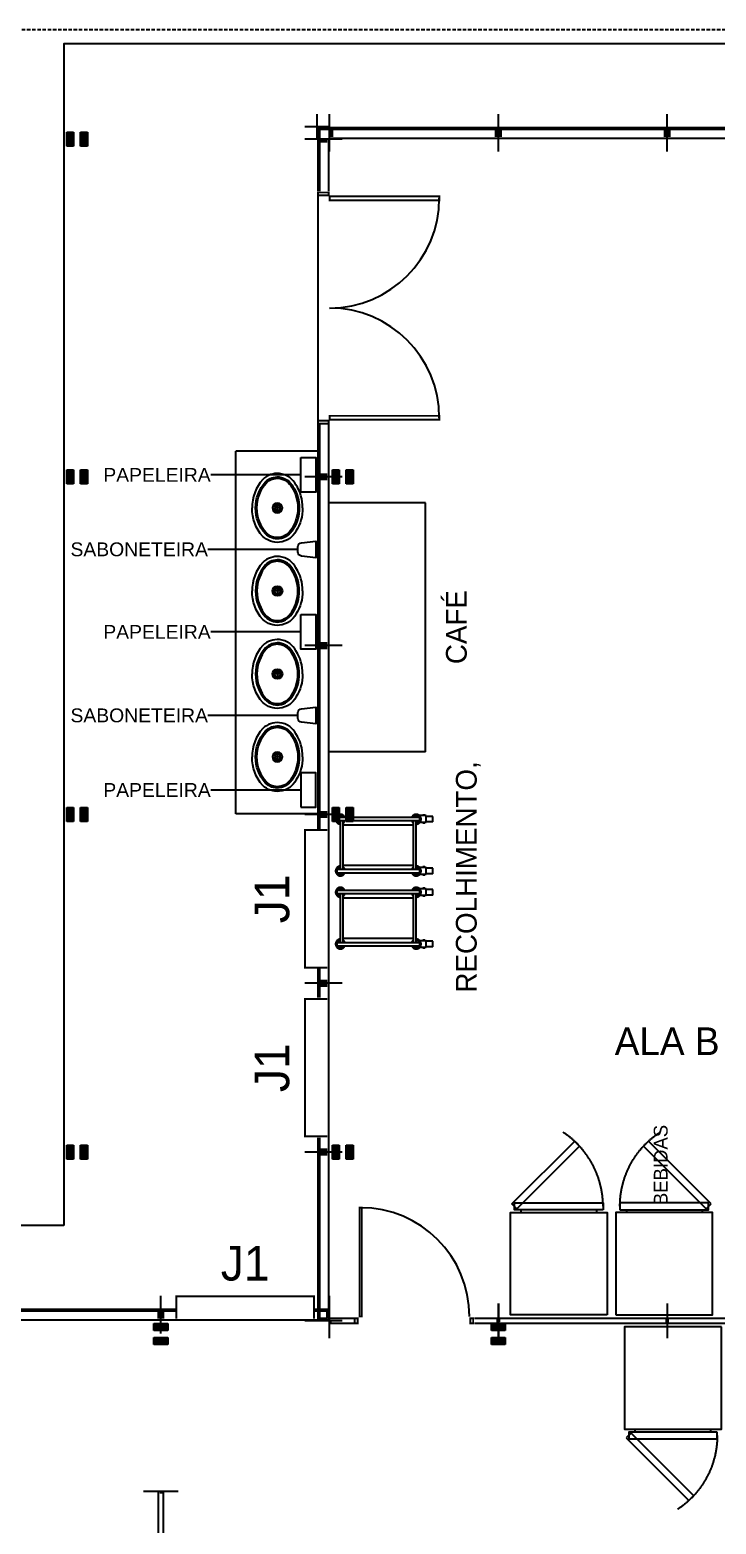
# Model space of a CAD drawing. Header units: millimetres. Extents: x -18806 to 201070, y -25046 to 92854.
# Drawn here: x 152755 to 157715, y -5941 to 4858 of the extents above; entities that cross this region are included whole.
import ezdxf
from ezdxf.enums import TextEntityAlignment as Align

# ---------------------------------------------------------------- set-up
doc = ezdxf.new("R2010")
doc.units = ezdxf.units.MM
doc.header["$LTSCALE"] = 50
doc.linetypes.add('DASHED', pattern=[0.75, 0.5, -0.25])
doc.linetypes.add('HIDDEN2', pattern=[0.1875, 0.125, -0.0625])
for name, color, linetype in [('LAYA', 8, 'Continuous'), ('LAYC', 4, 'Continuous'), ('PILARES', 5, 'Continuous'), ('SAN', 7, 'Continuous'), ('SOB', 8, 'HIDDEN2')]:
    doc.layers.add(name, color=color, linetype=linetype)
doc.styles.add('2', font='stylu.ttf', dxfattribs={"height": 0.35})
doc.styles.add('arial', font='ARIAL.TTF')
doc.styles.add('L1', font='txt', dxfattribs={"height": 0.18})
doc.dimstyles.new('RB', dxfattribs={"dimscale": 0, "dimtxt": 0.15, "dimasz": 0.15, "dimexe": 0.15, "dimexo": 0.2, "dimgap": 0.05, "dimtad": 1, "dimzin": 1, "dimtxsty": 'arial', "dimcen": 0.09, "dimclrd": 7, "dimclre": 7, "dimclrt": 7, "dimadec": 1, "dimazin": 0, "dimtfac": 1, "dimtofl": 0, "dimtmove": 2, "dimatfit": 2, "dimfxl": 0, "dimarcsym": 0})

# ---------------------------------------------------------------- blocks, each defined once
blk = doc.blocks.new('C1')
at = {"color": 24}
for p, q in [((0, 0), (0.18, 0)), ((0, 0), (0, -0.18)), ((0.09, 0), (0.09, -0.18)), ((0, -0.09), (0.18, -0.09))]:
    blk.add_line(p, q, dxfattribs=at)
at = {"color": 170, "const_width": 0.026}
blk.add_lwpolyline([(0, -0.077), (0.077, -0.077), (0.077, 0)], dxfattribs=at)
at = {"style": 'L1', "flags": 3}
blk.add_attdef('BLOCO', (-0.018, 0.09), '', height=0.18, dxfattribs=at)
blk = doc.blocks.new('pilar')
for p, q in [((-0.05, 0.17), (0.05, 0.17)), ((-0.05, 0.12), (-0.05, 0.17)), ((0.05, 0.12), (-0.05, 0.12)), ((0.05, 0.17), (0.05, 0.12)), ((-0.05, 0.07), (0.05, 0.07)), ((-0.05, 0.02), (-0.05, 0.07)), ((0.05, 0.02), (-0.05, 0.02)), ((0.05, 0.07), (0.05, 0.02))]:
    blk.add_line(p, q)
for points in [[(0.05, 0.12), (-0.05, 0.12), (0.05, 0.17), (-0.05, 0.17)], [(0.05, 0.02), (-0.05, 0.02), (0.05, 0.07), (-0.05, 0.07)]]:
    blk.add_solid(points)
at = {"style": 'L1', "flags": 3}
blk.add_attdef('BLOCO', (0, -0.305), '', height=0.18, dxfattribs=at)
blk = doc.blocks.new('f1')
at = {"color": 24}
for p, q in [((0, 0.09), (0, -0.18)), ((1.22, 0.09), (1.22, -0.18))]:
    blk.add_line(p, q, dxfattribs=at)
at = {"color": 24, "const_width": 0.014}
blk.add_lwpolyline([(0, -0.007), (1.22, -0.007)], dxfattribs=at)
at = {"color": 170, "const_width": 0.026}
blk.add_lwpolyline([(0.013, -0.016), (0.013, -0.077), (1.207, -0.077), (1.207, -0.016)], dxfattribs=at)
at = {"style": 'L1', "flags": 3}
blk.add_attdef('BLOCO', (0, 0.224), '', height=0.18, dxfattribs=at)
blk = doc.blocks.new('dp1')
at = {"color": 24}
for p, q in [((0, 0.09), (0, -0.18)), ((2.44, 0.09), (2.44, -0.18))]:
    blk.add_line(p, q, dxfattribs=at)
at = {"color": 7, "const_width": 0.014}
for points in [[(0.441, 0.793), (0.441, 0), (0.413, 0), (0.413, 0.793)], [(1.999, 0.793), (1.999, 0), (2.027, 0), (2.027, 0.793)], [(0.406, -0.007), (0.385, -0.007), (0.385, -0.083), (0.406, -0.083)], [(2.034, -0.007), (2.055, -0.007), (2.055, -0.083), (2.034, -0.083)]]:
    blk.add_lwpolyline(points, close=True, dxfattribs=at)
at = {"color": 24, "const_width": 0.014}
for points in [[(0.376, -0.007), (0, -0.007)], [(2.064, -0.007), (2.44, -0.007)]]:
    blk.add_lwpolyline(points, dxfattribs=at)
at = {"color": 170, "const_width": 0.026}
for points in [[(0.376, -0.077), (0.013, -0.077), (0.013, -0.016)], [(2.064, -0.077), (2.427, -0.077), (2.427, -0.016)]]:
    blk.add_lwpolyline(points, dxfattribs=at)
at = {"color": 7, "const_width": 0.014}
blk.add_lwpolyline([(0.406, -0.083), (2.034, -0.083)], dxfattribs=at)
at = {"color": 7}
for centre, start, end in [((0.427, 0), 0, 90), ((2.013, 0), 90, 180)]:
    blk.add_arc(centre, 0.793, start, end, dxfattribs=at)
at = {"style": 'L1', "flags": 3}
blk.add_attdef('BLOCO', (0, 0.915), '', height=0.18, dxfattribs=at)
blk = doc.blocks.new('j1a')
at = {"color": 24}
for p, q in [((0, 0.09), (0, -0.18)), ((1.22, 0.09), (1.22, -0.18))]:
    blk.add_line(p, q, dxfattribs=at)
at = {"color": 24, "const_width": 0.014}
blk.add_lwpolyline([(0, -0.007), (1.22, -0.007)], dxfattribs=at)
at = {"color": 170, "const_width": 0.026}
for points in [[(0.013, -0.016), (0.013, -0.077), (0.105, -0.077)], [(1.115, -0.077), (1.207, -0.077), (1.207, -0.016)]]:
    blk.add_lwpolyline(points, dxfattribs=at)
at = {"color": 7, "const_width": 0.014}
blk.add_lwpolyline([(0.113, -0.016), (0.113, -0.177), (1.107, -0.177), (1.107, -0.016)], dxfattribs=at)
at = {"color": 7, "style": '2'}
blk.add_text('J1', height=0.25, rotation=180, dxfattribs=at).set_placement((0.61, -0.415), align=Align.MIDDLE)
at = {"style": 'L1', "flags": 3}
blk.add_attdef('BLOCO', (0, 0.199), '', height=0.18, dxfattribs=at)
blk = doc.blocks.new('j1a1')
at = {"color": 24}
for p, q in [((0, 0.09), (0, -0.18)), ((1.22, 0.09), (1.22, -0.18))]:
    blk.add_line(p, q, dxfattribs=at)
at = {"color": 3, "const_width": 0.014}
blk.add_lwpolyline([(0, -0.007), (1.22, -0.007)], dxfattribs=at)
at = {"color": 170, "const_width": 0.026}
for points in [[(0.013, -0.016), (0.013, -0.077), (0.105, -0.077)], [(1.115, -0.077), (1.207, -0.077), (1.207, -0.016)]]:
    blk.add_lwpolyline(points, dxfattribs=at)
at = {"color": 7, "const_width": 0.014}
blk.add_lwpolyline([(0.113, -0.016), (0.113, -0.177), (1.107, -0.177), (1.107, -0.016)], dxfattribs=at)
at = {"color": 7, "style": '2'}
blk.add_text('J1', height=0.25, rotation=180, dxfattribs=at).set_placement((0.61, -0.415), align=Align.MIDDLE)
at = {"style": 'L1', "flags": 3}
blk.add_attdef('BLOCO', (0, 0.199), '', height=0.18, dxfattribs=at)
blk = doc.blocks.new('f11')
at = {"color": 24}
for p, q in [((0, 0.09), (0, -0.18)), ((1.22, 0.09), (1.22, -0.18))]:
    blk.add_line(p, q, dxfattribs=at)
at = {"color": 3, "const_width": 0.014}
blk.add_lwpolyline([(0, -0.007), (1.22, -0.007)], dxfattribs=at)
at = {"color": 170, "const_width": 0.026}
blk.add_lwpolyline([(0.013, -0.016), (0.013, -0.077), (1.207, -0.077), (1.207, -0.016)], dxfattribs=at)
at = {"style": 'L1', "flags": 3}
blk.add_attdef('BLOCO', (0, 0.224), '', height=0.18, dxfattribs=at)
blk = doc.blocks.new('if11')
at = {"color": 24}
for p, q in [((0, -0.125), (0, 0.125)), ((1.22, -0.125), (1.22, 0.125))]:
    blk.add_line(p, q, dxfattribs=at)
at = {"color": 3, "const_width": 0.014}
blk.add_lwpolyline([(1.22, 0.018), (0, 0.018)], dxfattribs=at)
at = {"color": 24, "const_width": 0.014}
blk.add_lwpolyline([(0.007, 0.008), (0.007, -0.018), (1.213, -0.018), (1.213, 0.011)], dxfattribs=at)
at = {"style": 'L1', "flags": 3}
blk.add_attdef('BLOCO', (0, 0.305), '', height=0.18, dxfattribs=at)
blk = doc.blocks.new('ip1e1')
at = {"color": 24}
for p, q in [((0, -0.125), (0, 0.125)), ((1.22, -0.125), (1.22, 0.125))]:
    blk.add_line(p, q, dxfattribs=at)
at = {"color": 220, "const_width": 0.014}
blk.add_lwpolyline([(0.233, 0.818), (0.233, 0.032), (0.217, 0.032), (0.217, 0.818)], close=True, dxfattribs=at)
at = {"color": 3, "const_width": 0.014}
for points in [[(0, 0.018), (0.174, 0.018)], [(1.046, 0.018), (1.22, 0.018)]]:
    blk.add_lwpolyline(points, dxfattribs=at)
at = {"color": 24, "const_width": 0.014}
for points in [[(0.174, -0.018), (0.007, -0.018), (0.007, 0.008)], [(1.213, 0.011), (1.213, -0.018)], [(1.213, -0.018), (1.046, -0.018)]]:
    blk.add_lwpolyline(points, dxfattribs=at)
at = {"color": 7, "const_width": 0.014}
for points in [[(0.203, 0.018), (0.203, -0.018), (0.182, -0.018), (0.182, 0.018)], [(1.017, 0.018), (1.017, -0.018), (1.038, -0.018), (1.038, 0.018)]]:
    blk.add_lwpolyline(points, close=True, dxfattribs=at)
at = {"color": 220}
blk.add_arc((0.225, 0.032), 0.786, 0, 90, dxfattribs=at)
at = {"style": 'L1', "flags": 3}
blk.add_attdef('BLOCO', (0, 0.915), '', height=0.18, dxfattribs=at)
blk = doc.blocks.new('RV-2')
at = {"layer": 'LAYA', "linetype": 'HIDDEN2'}
blk.add_lwpolyline([(-0.15, -1.27), (0.302, -0.817), (0.338, -0.853), (-0.115, -1.305)], close=True, dxfattribs=at)
blk.add_arc((0.32, -0.835), 0.64, 180, 236.6497, dxfattribs=at)
at = {"layer": 'LAYC'}
for p, q in [((-0.273, -0.81), (-0.273, -0.79)), ((0.273, -0.81), (0.273, -0.79))]:
    blk.add_line(p, q, dxfattribs=at)
for points in [[(-0.35, -0.05), (0.35, -0.05), (0.35, -0.79), (-0.35, -0.79)], [(-0.32, -0.81), (0.32, -0.81), (0.32, -0.86), (-0.32, -0.86)]]:
    blk.add_lwpolyline(points, close=True, dxfattribs=at)
blk = doc.blocks.new('C_CANTONEIRA')
at = {"layer": 'SOB', "linetype": 'HIDDEN2'}
for p, q in [((-0.217, 0.338), (-0.217, 0.323)), ((-0.213, 0.338), (-0.217, 0.338)), ((-0.213, 0.33), (-0.217, 0.33)), ((-0.213, 0.347), (-0.213, 0.3)), ((-0.163, 0.347), (-0.213, 0.347)), ((-0.167, 0.394), (-0.207, 0.394)), ((-0.207, 0.394), (-0.207, 0.347)), ((-0.167, 0.394), (-0.167, 0.347)), ((-0.163, 0.347), (-0.163, 0.3)), ((-0.158, 0.338), (-0.163, 0.338)), ((-0.158, 0.33), (-0.163, 0.33)), ((-0.158, 0.338), (-0.158, 0.323)), ((0.163, 0.338), (0.158, 0.338)), ((0.158, 0.338), (0.158, 0.323)), ((0.163, 0.33), (0.158, 0.33)), ((0.163, 0.347), (0.163, 0.3)), ((0.167, 0.394), (0.167, 0.347)), ((0.207, 0.394), (0.167, 0.394)), ((0.213, 0.347), (0.167, 0.347)), ((0.207, 0.394), (0.207, 0.347)), ((0.213, 0.347), (0.213, 0.3)), ((0.218, 0.338), (0.213, 0.338)), ((0.218, 0.33), (0.213, 0.33)), ((0.218, 0.338), (0.218, 0.323)), ((-0.213, 0.323), (-0.217, 0.323)), ((-0.213, 0.251), (-0.213, 0.25)), ((-0.2, 0.3), (-0.2, -0.3)), ((-0.175, 0.3), (-0.2, 0.3)), ((-0.175, 0.3), (-0.175, -0.3)), ((0.175, 0.275), (-0.175, 0.275)), ((0.175, 0.255), (-0.175, 0.255)), ((-0.158, 0.323), (-0.163, 0.323)), ((-0.163, 0.251), (-0.163, 0.25)), ((-0.145, 0.255), (-0.145, -0.255)), ((0.145, -0.255), (0.145, 0.255)), ((0.163, 0.323), (0.158, 0.323)), ((0.163, 0.251), (0.163, 0.25)), ((0.2, 0.3), (0.175, 0.3)), ((0.175, -0.3), (0.175, 0.3)), ((0.2, -0.3), (0.2, 0.3)), ((0.218, 0.323), (0.213, 0.323)), ((0.213, 0.251), (0.213, 0.25)), ((-0.213, -0.298), (-0.213, -0.299)), ((-0.2, -0.3), (-0.175, -0.3)), ((-0.175, -0.255), (0.175, -0.255)), ((-0.175, -0.275), (0.175, -0.275)), ((-0.163, -0.298), (-0.163, -0.299)), ((0.163, -0.298), (0.163, -0.299)), ((0.175, -0.3), (0.2, -0.3)), ((0.213, -0.298), (0.213, -0.299))]:
    blk.add_line(p, q, dxfattribs=at)
for centre, radius, start, end in [((-0.187, 0.275), 0.0352, 359.4417, 249.2157), ((-0.187, 0.275), 0.0255, 119.3575, 240.6425), ((-0.187, 0.275), 0.0255, 75.2514, 104.7486), ((-0.187, 0.275), 0.0255, 359.2286, 60.6425), ((-0.187, 0.275), 0.0352, 290.7843, 324.7247), ((-0.187, 0.275), 0.0255, 299.3575, 307.0723), ((0.187, 0.275), 0.0352, 290.7843, 180.5583), ((0.187, 0.275), 0.0352, 215.2753, 249.2157), ((0.187, 0.275), 0.0255, 119.3575, 180.7714), ((0.187, 0.275), 0.0255, 232.9277, 240.6425), ((0.187, 0.275), 0.0255, 75.2514, 104.7486), ((0.187, 0.275), 0.0255, 299.3575, 60.6425), ((-0.187, -0.273), 0.0352, 110.7843, 357.5282), ((-0.187, -0.273), 0.0255, 119.3575, 240.6425), ((-0.187, -0.273), 0.0352, 31.6435, 69.2157), ((-0.187, -0.273), 0.0255, 46.4545, 60.6425), ((-0.187, -0.273), 0.0255, 299.3575, 356.584), ((0.187, -0.273), 0.0352, 182.4718, 69.2157), ((0.187, -0.273), 0.0352, 110.7843, 148.3565), ((0.187, -0.273), 0.0255, 183.416, 240.6425), ((0.187, -0.273), 0.0255, 119.3575, 133.5455), ((0.187, -0.273), 0.0255, 299.3575, 60.6425)]:
    blk.add_arc(centre, radius, start, end, dxfattribs=at)
blk = doc.blocks.new('Lavabo-03')
at = {"color": 7}
for p, q in [((-0.02, 0), (0.02, 0)), ((0, 0.02), (0, -0.02))]:
    blk.add_line(p, q, dxfattribs=at)
at = {"layer": 'SAN'}
for points in [[(0, 0.182, 0.145827), (-0.168, 0.134, 0.090827), (-0.22, 0.089, 0.12568), (-0.248, 0.015, 0.221372), (-0.206, -0.106, 0.186059), (0, -0.183, 0.186059)], [(0, 0.182, -0.145827), (0.168, 0.134, -0.090827), (0.22, 0.089, -0.12568), (0.248, 0.015, -0.221372), (0.206, -0.106, -0.186059), (0, -0.183, -0.186059)]]:
    blk.add_lwpolyline(points, format="xyb", dxfattribs=at)
blk.add_lwpolyline([(0, 0.158, 0.14623), (-0.155, 0.112, 0.09047), (-0.2, 0.073, 0.123903), (-0.224, 0.013, 0.21906), (-0.188, -0.087, 0.185248), (0, -0.158, 0.185248), (0.188, -0.087, 0.21906), (0.224, 0.013, 0.123903), (0.2, 0.073, 0.09047), (0.155, 0.112, 0.14623)], format="xyb", close=True, dxfattribs=at)
at = {"layer": 'SAN', "color": 9}
blk.add_lwpolyline([(0, 0.147, 0.14649), (-0.15, 0.104, 0.090282), (-0.192, 0.067, 0.122999), (-0.214, 0.011, 0.21789), (-0.182, -0.08, 0.184949), (0, -0.148, 0.184949), (0.182, -0.08, 0.21789), (0.214, 0.011, 0.122999), (0.192, 0.067, 0.090282), (0.15, 0.104, 0.14649)], format="xyb", close=True, dxfattribs=at)
blk.add_circle((0, 0), 0.0355, dxfattribs=at)
at = {"layer": 'SAN'}
for radius in [0.0305, 0.0205]:
    blk.add_circle((0, 0), radius, dxfattribs=at)

msp = doc.modelspace()

# ---------------------------------------------------------------- linework, layer by layer
at = {"color": 1}
msp.add_lwpolyline([(153001.212, -3781.879), (138371.212, -3781.879), (138371.212, -16151.879), (198311.212, -16151.879), (198311.212, -3781.879), (165371.212, -3781.879), (165371.212, 4758.121), (153001.212, 4758.121)], close=True, dxfattribs=at)
at = {"color": 7, "linetype": 'DASHED'}
msp.add_lwpolyline([(165471.212, -3681.879), (165471.212, 4858.121), (152401.212, 4858.121), (152401.212, -3681.879)], dxfattribs=at)
at = {"layer": 'LAYC'}
for p, q in [((154844.212, 1813.399), (154244.212, 1813.399)), ((154244.212, -806.601), (154244.212, 1813.399)), ((155614.212, 1440.833), (154914.212, 1440.833)), ((155614.212, -359.167), (155614.212, 1440.833)), ((155614.212, -359.167), (154914.212, -359.167)), ((154844.212, -806.601), (154244.212, -806.601))]:
    msp.add_line(p, q, dxfattribs=at)
for points in [[(154712.405, 1766.984), (154822.405, 1766.984), (154822.405, 1516.984), (154712.405, 1516.984)], [(154712.405, 632.338), (154822.405, 632.338), (154822.405, 382.338), (154712.405, 382.338)], [(154712.405, -760.185), (154822.405, -760.185), (154822.405, -510.185), (154712.405, -510.185)]]:
    msp.add_lwpolyline(points, close=True, dxfattribs=at)
for points in [[(154718.966, 1151.464), (154822.405, 1163.399), (154822.405, 1043.399), (154718.966, 1055.335, -0.380953496), (154692.405, 1085.137), (154692.405, 1121.662, -0.380953496)], [(154718.966, -48.536), (154822.405, -36.601), (154822.405, -156.601), (154718.966, -144.665, -0.380953496), (154692.405, -114.863), (154692.405, -78.338, -0.380953496)]]:
    msp.add_lwpolyline(points, format="xyb", close=True, dxfattribs=at)

# ---------------------------------------------------------------- block references
at = {"color": 7, "yscale": 1000, "zscale": 1000}
for name, p, xscale, rotation in [('C1', (154921.212, 4068.121), 1000, 180), ('f1', (156141.212, 4068.121), 1000, 180), ('f1', (157361.212, 4068.121), 1000, 180), ('f1', (158581.212, 4068.121), 1000, 180), ('dp1', (154921.212, 4068.121), 1000, 270), ('f1', (154921.212, 408.121), -1000, 270), ('f1', (154921.212, 408.121), 1000, 270), ('j1a', (154921.212, -811.879), 1000, 270), ('j1a', (154921.212, -2031.879), 1000, 270), ('f11', (154921.212, -3251.879), 1000, 270), ('j1a1', (154921.212, -4471.879), 1000, 180), ('f11', (153701.212, -4471.879), 1000, 180), ('if11', (156141.212, -4471.879), -1000, 180), ('if11', (158581.212, -4471.879), 1000, 180), ('if11', (153701.212, -5705.674), -1000, 90)]:
    msp.add_blockref(name, p, dxfattribs=dict(at, xscale=xscale, rotation=rotation))
at = {"color": 7, "xscale": 1000, "yscale": 1000, "zscale": 1000}
msp.add_blockref('ip1e1', (154921.212, -4471.879), dxfattribs=at)
at = {"layer": 'LAYC', "yscale": 1000, "zscale": 1000}
for name, p, xscale, rotation in [('Lavabo-03', (154544.212, 1403.399), -1000, 270), ('Lavabo-03', (154544.212, 803.399), 1000, 270), ('Lavabo-03', (154544.212, 203.399), 1000, 270), ('Lavabo-03', (154544.212, -396.601), -1000, 270), ('C_CANTONEIRA', (155272.423, -1033.283), 1000, 270), ('C_CANTONEIRA', (155272.423, -1561.267), 1000, 270), ('RV-2', (156577.677, -4478.639), 1000, 180), ('RV-2', (157340.171, -4478.639), -1000, 180)]:
    msp.add_blockref(name, p, dxfattribs=dict(at, xscale=xscale, rotation=rotation))
at = {"layer": 'LAYC', "xscale": -1000, "yscale": 1000, "zscale": 1000}
msp.add_blockref('RV-2', (157403.37, -4465.119), dxfattribs=at)
at = {"layer": 'PILARES', "color": 7, "xscale": 1000, "yscale": 1000, "zscale": 1000}
for p, rotation in [((153001.212, 4068.121), 270), ((153001.212, 1628.121), 270), ((154921.212, 1628.121), 270), ((153001.212, -811.879), 270), ((154921.212, -811.879), 270), ((153001.212, -3251.879), 270), ((154921.212, -3251.879), 270), ((153701.212, -4471.879), 180), ((156141.212, -4471.879), 180)]:
    msp.add_blockref('pilar', p, dxfattribs=dict(at, rotation=rotation))

# ---------------------------------------------------------------- texts
at = {"color": 7, "style": '2'}
for s, height, p in [('CAFÉ', 150, (155912.535, 542.104)), ('RECOLHIMENTO,', 150, (155984.33, -1263.482)), ('BEBIDAS', 100, (157364.455, -3345.318))]:
    msp.add_text(s, height=height, rotation=90, dxfattribs=at).set_placement(p, align=Align.CENTER)
msp.add_text('ALA B - SUPERVISORES - 32 LUGARES', height=200, dxfattribs=at).set_placement((159478.98, -2550.89), align=Align.CENTER)
at = {"layer": 'LAYC', "color": 7, "char_height": 100, "attachment_point": 6, "style": 'arial'}
for s, insert in [('PAPELEIRA', (154061.911, 1641.984)), ('SABONETEIRA', (154041.911, 1103.399)), ('PAPELEIRA', (154061.911, 507.338)), ('SABONETEIRA', (154041.911, -96.601)), ('PAPELEIRA', (154061.911, -635.185))]:
    msp.add_mtext(s, dxfattribs=dict(at, insert=insert))

# ---------------------------------------------------------------- leaders
at = {"layer": 'LAYC', "annotation_type": 0, "has_hookline": 1, "hookline_direction": 1}
for points, text_width in [([(154712.405, 1641.984), (154061.961, 1641.984)], 765.689), ([(154692.405, 1103.399), (154041.961, 1103.399)], 987.381), ([(154712.405, 507.338), (154061.961, 507.338)], 765.689), ([(154692.405, -96.601), (154041.961, -96.601)], 987.381), ([(154712.405, -635.185), (154061.961, -635.185)], 765.689)]:
    msp.add_leader(points, dimstyle='RB', override={"dimscale": 1, "dimtad": 0, "dimfxl": 0.01}, dxfattribs=dict(at, text_width=text_width))

doc.saveas('drawing.dxf')
